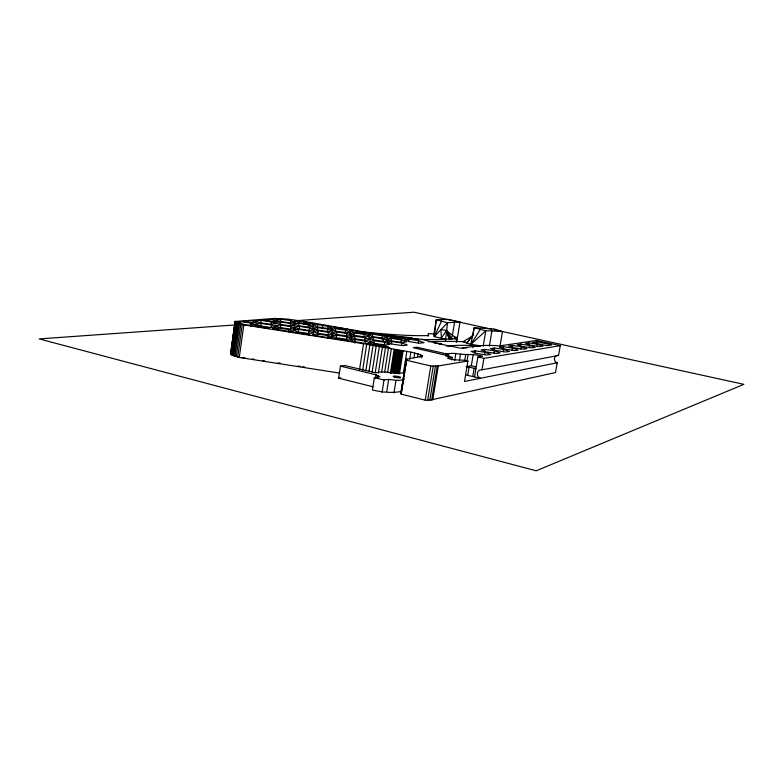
<?xml version="1.0" encoding="UTF-8"?>
<svg xmlns="http://www.w3.org/2000/svg" width="783" height="783" viewBox="0 0 783 783"><rect width="100%" height="100%" fill="white"/><g stroke="black" fill="none" stroke-linecap="round" stroke-linejoin="round"><path stroke-width="1.17" d="M445.429 341.496L447.504 322.743L460.032 321.989L456.753 341.789M456.283 342.269L456.871 338.687L445.801 339.254L434.301 336.612L436.268 319.758L448.179 319.395L460.032 321.989M339.264 373.031L239.275 357.459L231.983 355.081L230.594 353.671L235.076 321.47L274.314 318.436L287.41 319.102L302.962 321.216L368.803 332.775L402.824 337.493L422.419 339.333L438.646 343.776L460.796 348.229L475.8 346.106A91.004 12.469 10.1 0 1 496.902 345.636L498.654 346.027L536.521 340.439L560.276 345.646L558.533 355.492L481.985 369.811A4.336 3.964 78.9 0 0 478.707 377.24L480.566 378.267L557.242 362.754A3.719 3.504 78.1 0 1 555.901 356.011M230.642 353.994L235.203 321.226M230.897 354.337L235.076 321.47M231.347 354.699L235.849 322.371L235.389 322.048M231.983 355.081L236.486 322.713L235.849 322.371M232.796 355.482L237.318 323.066L236.486 322.713M233.794 355.874L238.326 323.438L237.318 323.066M234.959 356.285L239.49 323.81L238.326 323.438M240.312 323.888L240.645 321.519L251.128 323.085L255.659 325.082L246.322 325.023A21.112 2.975 8.1 0 1 237.905 321.705L240.645 321.519M236.26 356.676L240.812 324.182L239.49 323.81M237.709 357.077L242.26 324.554L240.812 324.182M239.275 357.459L243.836 324.916L242.26 324.554M250.619 326.638L251.128 323.085M253.007 323.066L253.34 320.727L242.544 321.461L251.079 322.733L256.99 322.322L253.34 320.727M260.739 322.743L261.082 320.335L271.28 321.862L275.841 323.81L270.125 324.221L259.78 322.674L255.297 320.727L261.082 320.335M260.847 325.806L261.189 323.457L271.564 325.004L276.203 327L270.389 327.451L259.858 325.885L255.297 323.878L261.189 323.457M270.938 324.27L271.28 321.862M271.221 327.353L271.564 325.004M273.15 321.93L273.492 319.562L263.254 320.257L271.554 321.5L277.162 321.108L273.492 319.562M278.082 330.328L278.425 327.95L288.878 329.516L293.674 331.552L290.904 331.796L272.611 328.41L278.425 327.95M280.001 324.299L280.343 321.921L290.434 323.438L295.074 325.366L289.563 325.797L279.325 324.26L274.755 322.322L280.343 321.921M280.461 322.674L280.97 319.151L290.894 320.648L295.465 322.527L290.043 322.929L279.981 321.421L275.479 319.523L280.97 319.151M280.363 327.421L280.696 325.082L290.963 326.619L295.69 328.606L290.092 329.066L279.668 327.509L275.009 325.513L280.696 325.082M288.536 331.884L288.878 329.516M290.082 325.816L290.434 323.438M290.552 322.988L290.894 320.648M290.61 329.036L290.963 326.619M298.656 325.63L298.998 323.271L308.972 324.769L313.689 326.687L308.375 327.128L298.254 325.611L293.605 323.682L298.998 323.271M298.147 332.951L298.666 329.428L309.001 330.964L313.885 333L308.375 333.499L297.892 331.933L293.077 329.888L298.666 329.428M299.116 328.811L299.468 326.413L309.618 327.93L314.423 329.907L309.021 330.377L298.724 328.831L293.977 326.844L299.468 326.413M303.677 324.26L304.029 321.842M304.45 324.338L304.793 322.009L303.461 321.725A13.977 1.899 8.4 0 0 296.786 320.639M306.447 324.749L306.789 322.42L304.793 322.009M307.465 324.955L307.807 322.625L306.789 322.42M308.619 327.128L308.972 324.769M308.473 334.488L309.001 330.964M309.265 330.328L309.618 327.93M317.242 328.097L317.761 324.593L328.155 326.286L332.413 327.989L327.284 328.42L317.291 326.922L312.564 325.004L317.761 324.593M317.467 329.966L317.82 327.588L327.842 329.095L332.726 331.052L327.509 331.522L317.34 330.005L312.534 328.028L317.82 327.588M317.35 336.406L318.25 330.759L328.449 332.286L333.421 334.302L328.116 334.811L317.771 333.264L312.867 331.229L318.25 330.759M322.175 328.831L322.694 325.337M327.49 331.463L327.842 329.095M327.803 328.625L328.155 326.286M327.911 335.897L328.449 332.286M327.744 337.953L328.097 335.594L317.702 334.038L312.211 334.547L314.423 335.476L330.299 337.953L333.157 337.669L328.097 335.594M335.359 331.013L335.721 328.664L345.616 330.152L350.559 332.1L345.538 332.579L335.496 331.072L330.612 329.114L335.721 328.664M336.494 334.361L336.856 331.972L346.938 333.48L351.968 335.486L346.869 335.995L336.651 334.468L331.669 332.452L336.856 331.972M336.269 337.502L336.621 335.163L346.879 336.7L352.007 338.765L346.82 339.303L336.406 337.747L331.336 335.672L336.621 335.163M345.088 333.675L345.616 330.152M372.953 386.753L338.608 378.169L340.448 366.111L344.637 365.514L375.948 372.894A23.196 3.905 9 0 1 385.559 372.062L398.567 373.54L404.723 372.512M346.566 335.868L346.938 333.48M346.526 339.039L346.879 336.7M354.073 335.251L354.435 332.892L364.389 334.38L369.478 336.367L364.565 336.876L354.474 335.369L349.443 333.362L354.435 332.892M354.484 339.851L355.032 336.25L365.172 337.767L370.369 339.812L365.367 340.36L355.091 338.824L349.952 336.759L355.032 336.25M354.807 343.062L355.345 339.528L365.661 341.065L370.956 343.179L367.129 343.62L353.955 341.613L350.167 340.076L355.345 339.528M364.017 336.739L364.389 334.38M359.466 370.046L363.527 343.737L410.889 352.135L420.598 354.689L422.477 356.187L406.328 359.25L400.788 393.32L401.219 394.152L425.247 400.162L429.847 400.172L555.509 372.561L557.242 362.754M364.614 341.368L365.172 337.767M365.299 343.424L365.661 341.065M362.637 370.476L366.708 344.187M365.818 370.946L369.899 344.657M372.307 336.553L372.669 334.214L382.505 335.692L387.673 337.669L382.946 338.187L372.972 336.69L367.863 334.703L372.669 334.214M373.099 339.724L373.471 337.346L383.474 338.843L388.73 340.879L383.934 341.427L373.785 339.91L368.578 337.864L373.471 337.346M368.989 371.455L373.08 345.166M373.98 344.266L374.528 340.771L384.717 342.298L390.081 344.393L385.207 344.97L374.861 343.434L369.556 341.319L374.528 340.771M372.14 371.994L376.241 345.704M340.448 366.111L376.046 374.851L379.912 376.682L374.352 377.612L372.414 389.983C381.85 392.166 391.5 393.272 401.092 391.49M375.263 372.561L379.373 346.272M375.527 378.179L376.046 374.851M381.957 339.196L382.505 335.692M383.102 341.222L383.474 338.843M378.346 373.158L382.466 346.859M378.003 378.336L378.346 376.104M383.846 347.828L384.717 342.298M381.546 372.591L385.49 347.466M384.688 372.042L388.456 348.102M382.065 392.41L384.022 380C390.756 378.111 397.47 382.358 404.224 379.089M391.079 340.752L391.441 338.403L401.327 339.891L406.641 341.907L402.031 342.455L392.009 340.957L386.743 338.922L391.441 338.403M391.49 343.884L391.872 341.496L401.924 343.003L407.336 345.078L402.648 345.655L392.449 344.129L387.086 342.044L391.872 341.496M387.556 372.708L391.334 348.748M386.773 391.5L388.72 379.178M390.326 373.393L394.123 349.414M391.079 373.569L394.867 349.59M392.038 372.551L395.64 349.756M392.821 372.718L396.433 349.923M393.634 372.884L397.245 350.079M394.446 373.041L398.067 350.236M395.278 373.188L398.89 350.383M400.955 342.24L401.327 339.891M396.11 373.334L399.79 350.539M396.942 373.462L400.573 350.667M393.986 392.89L395.944 380.567M401.542 345.391L401.924 343.003M397.784 373.589L401.415 350.794M398.625 373.706L402.247 350.911M399.457 373.824L403.079 351.029M403.382 373.051L406.827 351.469M408.579 341.613L408.961 339.196L418.709 340.664L424.073 342.66L419.649 343.208L409.763 341.731L404.449 339.714L408.961 339.196M400.886 393.722L406.328 359.25M401.718 390.237L402.1 387.839M402.482 385.432L402.863 383.034M403.255 380.626L403.636 378.218M404.018 375.82L404.4 373.413M404.791 371.015L405.173 368.607M405.555 366.209L405.937 363.801M406.328 361.394L406.71 358.996M401.219 394.152L406.631 360.278L406.181 359.554M409.744 359.319L410.889 352.135M413.972 357.733L414.745 352.937M418.318 343.071L418.709 340.664M417.486 357.41L418.073 353.808M420.207 357.097L420.598 354.689M421.724 357.919L422.115 355.511M428.037 336.152L428.418 333.764L434.095 333.812M425.247 400.162L430.797 366.013L438.284 365.945L467.921 361.022L464.495 381.507L480.566 378.267L465.728 374.959M427.684 400.221L433.244 366.121M429.847 400.172L435.407 366.131M431.697 400.025L437.247 366.053M432.735 399.878L438.284 365.945M445.889 356.373L446.271 354.033L449.119 353.603A22.13 3.191 9.5 0 1 455.823 353.485C464.789 355.482 473.686 353.339 482.406 356.236L477.894 356.97L474.547 376.838M447.044 356.422L447.426 354.082L448.884 353.642L448.307 357.146M447.475 356.236L447.856 353.896M448.033 356.069L448.414 353.73M452.241 336.445L454.541 322.508M451.83 359.828L452.231 357.42L448.16 355.776L413.238 347.681L416.81 347.212L447.426 354.082M456.009 339.45L456.401 337.082L454.228 337.346M454.678 360.444L455.823 353.485M459.386 360.904L460.551 353.896M464.759 360.405L465.728 354.572M467.06 360.816L468.038 354.963M467.725 375.292L469.076 367.188L466.081 366.679L471.327 365.759L475.888 366.826M472.873 347.75L473.255 345.489L480.253 346.517M471.327 365.759L473.275 354.151M474.772 353.162L475.164 350.833L484.892 352.291L490.706 354.366L486.762 355.002L476.906 353.534L471.121 351.44L475.164 350.833M472.795 376.378L474.155 368.255L469.076 367.188M483.209 346.203L485.803 330.798L491.93 330.866L502.48 331.659L499.857 347.065M484.511 351.773L484.912 349.394L494.455 350.833L500.229 352.869L496.422 353.476L486.742 352.027L481.007 349.981L484.912 349.394M481.985 369.811L483.923 358.36L560.276 345.646M484.501 354.611L484.892 352.291M489.346 346.174L491.93 330.866M493.916 350.353L494.308 348.014L503.684 349.424L509.42 351.41L505.74 352.007L496.246 350.578L490.549 348.582L494.308 348.014M494.053 353.211L494.455 350.833M502.989 349.071L503.391 346.673L512.601 348.063L518.287 350.011L514.734 350.588L505.417 349.179L499.76 347.221L503.391 346.673M503.283 351.763L503.684 349.424M511.769 347.74L512.17 345.381L521.214 346.752L526.861 348.66L523.426 349.208L514.274 347.828L508.656 345.91L512.17 345.381M512.19 350.461L512.601 348.063M520.255 346.458L520.656 344.138L529.543 345.479L535.141 347.349L531.833 347.887L522.829 346.526L517.26 344.647L520.656 344.138M520.803 349.101L521.214 346.752M528.456 345.303L528.868 342.925L537.608 344.256L543.167 346.086L539.957 346.605L531.109 345.264L525.579 343.424L528.868 342.925M529.142 347.799L529.543 345.479M536.717 344.089L537.128 341.75L551.643 344.941L546.955 345.695L532.323 342.474L537.128 341.75M537.187 346.624L537.608 344.256M479.842 345.704L470.867 344.393L474.146 327.715L494.494 329.036L502.48 331.659M400.788 393.32L401.327 392.645M434.301 336.612L447.504 322.743L436.268 319.758L433.811 334.879L434.301 336.612L441.514 321.147M230.594 353.671L231.073 353.104M428.35 341.74A106.801 15.18 9.8 0 1 435.319 341.427A269.567 40.843 10.8 0 1 463.056 341.701L470.867 344.393L480.322 329.349M446.418 330.563L441.358 338.129L440.907 329.672L446.251 330.367L456.871 338.687L454.943 338.256M470.563 338.099L472.863 335.369L474.146 327.715L485.803 330.798L470.867 344.393M439.332 344.168L441.72 343.61L436.777 343.16A98.932 14.055 9.8 0 0 434.741 343.297M338.608 378.169L340.713 377.827M452.231 357.42L447.524 358.154C454.257 361.051 461.079 359.103 467.921 361.022M235.096 324.955L39.15 338.912L536.198 470.798L743.85 384.336L494.073 329.712M465.219 341.779L463.056 341.701L473.098 335.594M473.255 345.489L472.717 345.469A143.69 20.71 10.2 0 0 446.437 346.106M356.285 331.395L374.225 332.981A123.841 15.317 8.6 0 0 428.477 335.555L428.418 333.764M376.995 334.37L381.321 334.762M383.484 334.958L412.073 337.767L408.579 337.718A89.859 11.5 8.7 0 1 393.565 336.768M370.428 333.695L372.62 333.92M466.717 347.995L462.577 347.711L463.105 348.063M241.761 357.508L245.069 357.997M278.014 362.881L280.343 363.243M298.137 366.053L300.408 366.405M302.678 366.757L304.949 367.11M252.195 358.957L254.475 359.319M262.452 360.562L264.723 360.914M243.836 324.916L363.527 343.737M307.807 322.625L314.159 323.771L308.942 324.172L298.998 322.684L294.418 320.805L414.001 312.202L491.685 329.193M477.894 356.97L483.923 358.36M406.631 360.278L430.797 366.013M374.352 377.612L384.022 380M474.155 368.255L475.917 368.715M447.827 335.222L448.59 335.701M448.483 337.238L449.648 339.088L449.413 338.178M449.05 338.99L446.251 330.367L452.476 338.931M449.755 339.088L446.281 330.455M446.251 330.367L451.106 339.01M418.455 339.43A96.994 12.42 8.7 0 1 414.354 339.303M445.801 339.254A212.34 25.35 8.3 0 1 421.92 339.499M556.723 355.59A3.719 3.504 78.1 0 1 558.533 355.492M239.52 356.882A21.033 3.504 7.8 0 1 238.502 356.568M472.863 335.369L466.815 342.837L472.863 335.369M389.68 347.623L389.474 347.642A44.582 6.714 8.8 0 0 370.985 344.246L373.843 343.913L384.218 345.46L389.68 347.623M405.428 338.55L400.896 339.068L391.05 337.59L385.892 335.623L386.381 335.564A42.84 5.657 9 0 0 404.919 338.364L405.428 338.55M336.259 338.315L334.331 338.51L349.061 340.83L336.259 338.315M369.047 333.431L364.212 333.91L354.288 332.413L349.335 330.465L351.821 330.24A34.1 4.532 8.8 0 0 368.127 333.078L369.047 333.431M347.985 329.457L336.22 328.146L333.499 327.059A38.7 5.099 8.6 0 0 343.737 328.576A11.53 1.556 8.7 0 0 347.985 329.457M296.982 332.286L294.927 332.462L309.725 334.791L307.484 333.852L296.982 332.286M256.677 326.002L254.514 326.159L269.372 328.508L267.248 327.578L256.677 326.002M394.338 377.024A3.876 0.656 9 0 0 400.681 377.651A3.876 0.656 9 0 0 395.806 376.134A3.876 0.656 9 0 0 394.338 377.024"/></g></svg>
